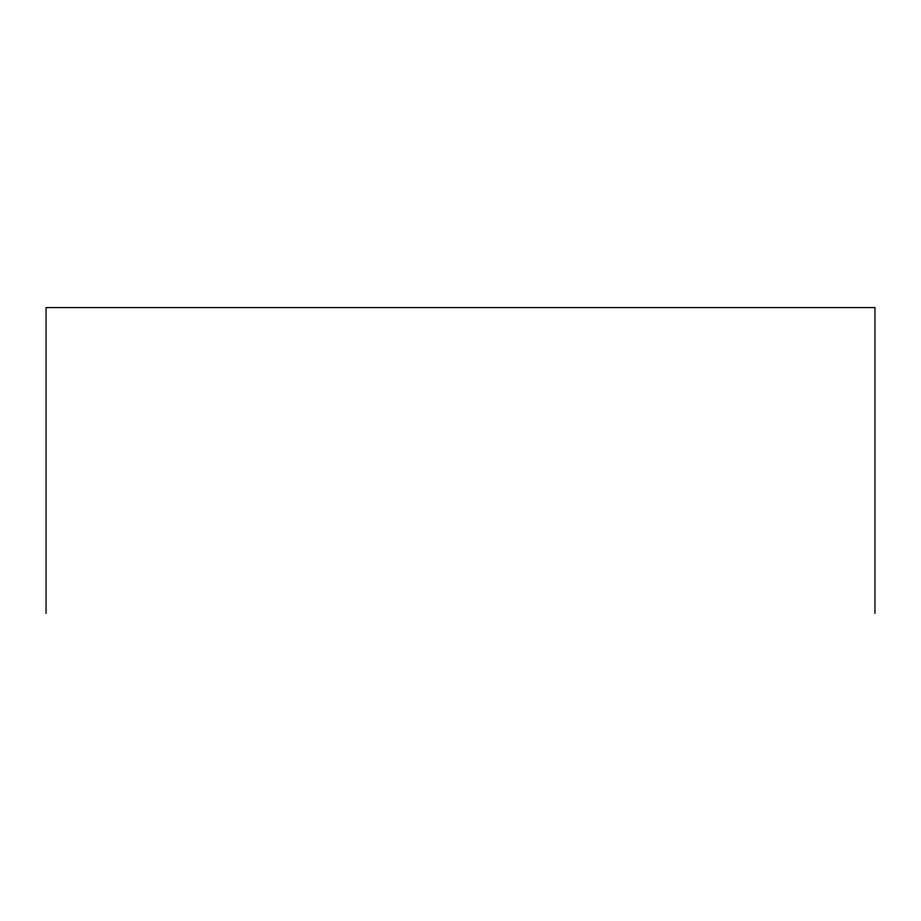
<?xml version="1.0" encoding="UTF-8"?>
<svg xmlns="http://www.w3.org/2000/svg" width="921" height="921" viewBox="0 0 921 921"><rect width="100%" height="100%" fill="white"/><g stroke="black" fill="none" stroke-linecap="round" stroke-linejoin="round"><path stroke-width="1.38" d="M874.95 613.444L874.95 307.556L46.05 307.556L46.05 613.444"/></g></svg>
